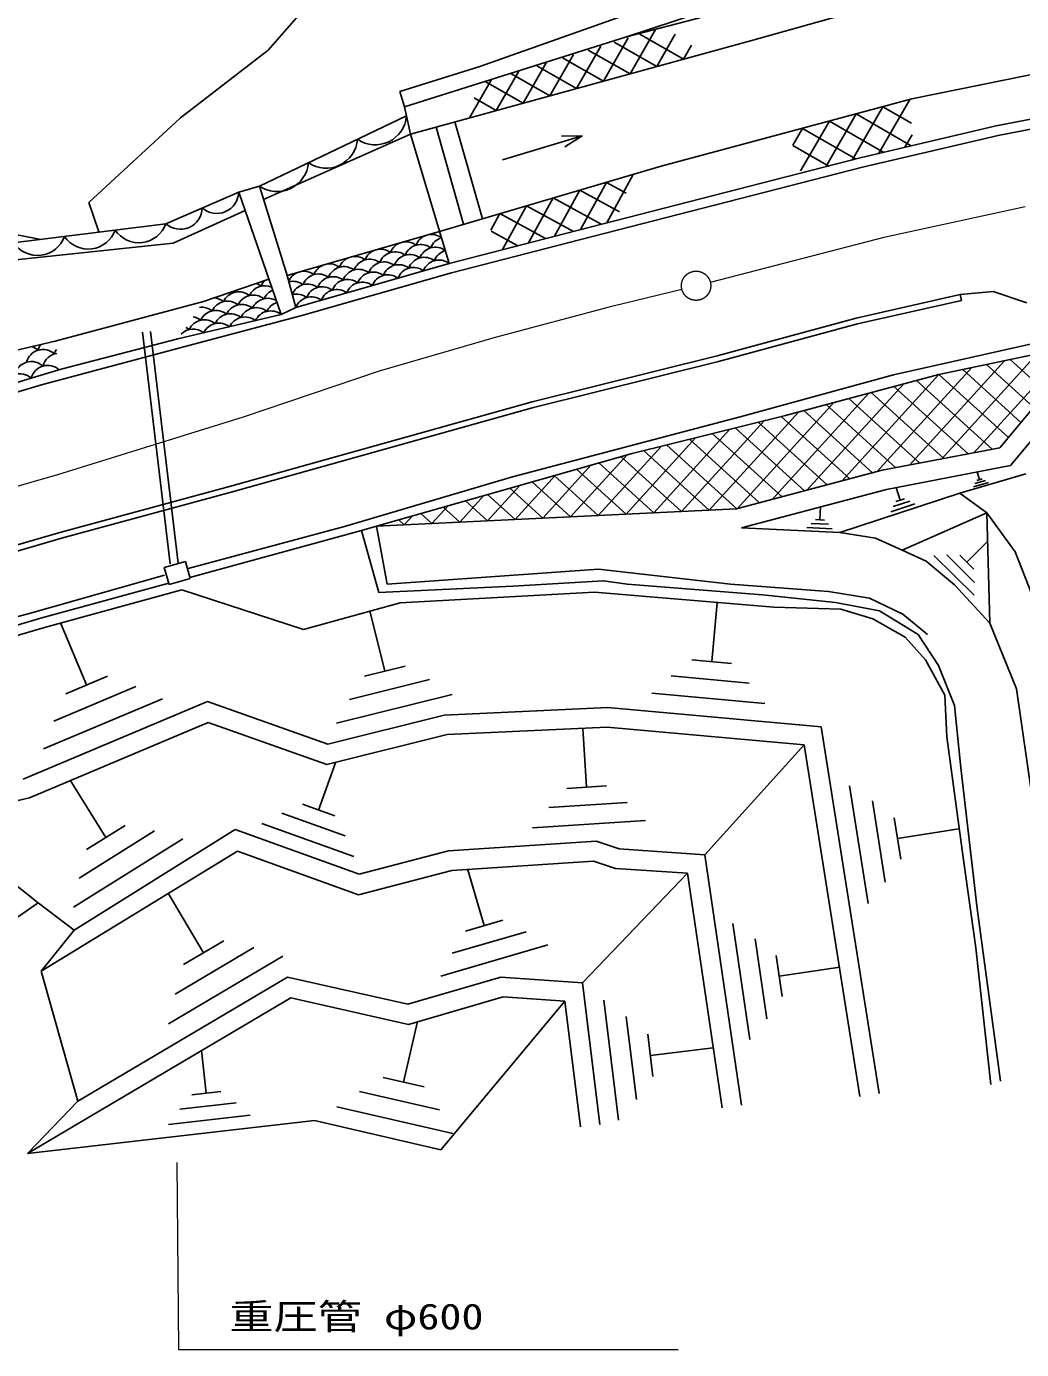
# Model space of a CAD drawing. Units: millimetres, scale not verified. Extents: x 40000 to 680000, y 20000 to 380000.
# Drawn here: x 230515 to 281216, y 242949 to 310372 of the extents above; entities that cross this region are included whole.
import ezdxf
from ezdxf.enums import TextEntityAlignment as Align

# ---------------------------------------------------------------- set-up
doc = ezdxf.new("R2010")
doc.units = ezdxf.units.MM
doc.header["$LTSCALE"] = 1000
doc.linetypes.add('CHAIN', pattern=[18.5, 12, -1.5, 3.5, -1.5])
for name, color, linetype, lineweight in [('M-BGD', 7, 'Continuous', 25), ('M-BMK', 2, 'CHAIN', 13), ('M-STR-HTXT', 7, 'Continuous', 13)]:
    doc.layers.add(name, color=color, linetype=linetype, lineweight=lineweight)
doc.styles.add('ＭＳ ゴシック', font='')
doc.styles.get('ＭＳ ゴシック').set_extended_font_data('MS Gothic')

# ---------------------------------------------------------------- blocks, each defined once
blk = doc.blocks.new('BUHIN1')
at = {"layer": 'M-BMK'}
blk.add_circle((0, 0), 746, dxfattribs=at)

msp = doc.modelspace()

# ---------------------------------------------------------------- linework, layer by layer
at = {"layer": 'M-BGD'}
for p, q in [((246928, 313856), (242822, 309167)), ((261083, 309850), (272662, 313660)), ((265115, 312407), (253615, 308326)), ((271583, 312581), (261083, 309850)), ((267411, 309639), (274512, 311624)), ((262559, 310213), (261274, 307956)), ((249777, 306271), (261083, 309850)), ((250078, 304887), (267411, 309639)), ((261166, 309788), (259910, 307582)), ((260458, 309572), (262638, 308330)), ((261773, 309973), (264001, 308704)), ((263576, 309977), (262638, 308330)), ((242822, 309167), (238366, 305719)), ((258380, 308938), (257182, 306835)), ((259773, 309363), (258546, 307208)), ((259142, 309171), (261274, 307956)), ((264404, 309411), (264001, 308704)), ((253615, 308326), (249536, 307053)), ((256988, 308513), (255818, 306461)), ((256511, 308368), (258546, 307208)), ((257826, 308769), (259910, 307582)), ((275628, 306676), (284027, 308388)), ((254202, 307664), (253090, 305713)), ((253879, 307565), (255818, 306461)), ((255595, 308088), (254454, 306087)), ((255195, 307967), (257182, 306835)), ((292066, 307688), (279921, 305306)), ((249536, 307053), (249777, 306271)), ((292155, 307196), (280026, 304817)), ((249777, 306271), (250078, 304887)), ((253328, 306729), (254454, 306087)), ((262858, 303249), (275628, 306676)), ((272583, 303553), (274157, 306281)), ((273928, 303883), (275523, 306647)), ((275604, 305446), (274157, 306281)), ((238366, 305719), (233696, 301409)), ((242382, 302242), (249877, 305813)), ((253750, 300575), (252347, 305509)), ((269959, 303007), (271425, 305548)), ((271238, 303222), (272791, 305914)), ((274196, 303949), (271425, 305548)), ((275599, 304294), (272791, 305914)), ((242596, 301554), (250078, 304887)), ((252045, 298298), (250078, 304887)), ((252788, 300302), (251385, 305236)), ((258824, 304791), (254772, 303581)), ((269565, 304324), (270059, 305181)), ((272793, 303604), (270059, 305181)), ((279921, 305306), (272987, 303685)), ((280026, 304817), (273106, 303199)), ((275274, 304215), (275644, 304855)), ((271390, 303259), (269569, 304310)), ((272987, 303685), (257983, 299829)), ((251557, 299932), (262858, 303249)), ((273106, 303199), (258107, 299345)), ((260078, 300367), (261421, 302827)), ((241328, 301933), (242382, 302242)), ((242382, 302242), (243799, 297682)), ((258752, 300026), (260064, 302429)), ((261078, 301875), (260064, 302429)), ((233696, 301409), (234198, 299900)), ((237610, 300322), (241328, 301933)), ((243496, 295687), (241328, 301933)), ((256100, 299343), (257350, 301632)), ((259799, 300295), (257350, 301632)), ((257426, 299684), (258707, 302031)), ((260735, 300923), (258707, 302031)), ((231241, 299519), (223886, 300943)), ((241655, 300990), (237981, 299330)), ((254178, 299996), (254636, 300836)), ((256963, 299565), (254636, 300836)), ((254774, 299002), (255993, 301234)), ((258381, 299930), (255993, 301234)), ((227294, 299022), (237610, 300322)), ((251557, 299932), (243799, 297682)), ((257983, 299829), (252045, 298298)), ((255545, 299200), (254185, 299943)), ((237981, 299330), (226206, 298092)), ((258107, 299345), (252170, 297814)), ((244236, 296045), (252045, 298298)), ((239541, 296356), (242866, 297503)), ((243799, 297682), (244236, 296045)), ((252170, 297814), (244548, 295639)), ((272789, 295512), (278098, 296708)), ((278098, 296708), (279772, 296864)), ((278164, 296416), (278098, 296708)), ((279772, 296864), (281490, 296291)), ((231979, 294338), (239541, 296356)), ((243496, 295687), (244236, 296045)), ((272861, 295221), (278164, 296416)), ((238229, 294449), (243496, 295687)), ((244548, 295639), (238722, 294090)), ((265709, 293587), (272789, 295512)), ((237843, 282982), (236435, 294786)), ((238240, 283029), (236832, 294833)), ((265784, 293296), (272861, 295221)), ((223553, 292366), (231979, 294338)), ((238722, 294090), (231287, 292108)), ((232279, 292900), (238229, 294449)), ((282418, 294350), (274696, 292621)), ((280111, 288908), (284403, 294055)), ((256278, 291240), (265709, 293587)), ((256355, 290950), (265784, 293296)), ((280343, 293339), (275509, 288022)), ((277001, 292643), (282801, 293851)), ((282010, 293686), (277147, 288337)), ((283604, 293953), (278785, 288652)), ((280637, 293400), (282468, 291735)), ((280651, 287993), (285171, 293415)), ((221405, 289679), (232279, 292900)), ((274696, 292621), (266888, 290479)), ((269188, 290550), (277001, 292643)), ((277009, 292645), (272067, 287209)), ((278676, 292992), (273849, 287683)), ((277008, 292645), (280546, 289428)), ((278218, 292896), (281186, 290197)), ((279427, 293148), (281827, 290966)), ((231287, 292108), (224284, 290050)), ((275223, 292167), (270285, 286736)), ((274711, 292030), (278489, 288595)), ((275859, 292337), (279716, 288831)), ((273436, 291688), (268503, 286262)), ((272415, 291415), (276035, 288123)), ((273563, 291722), (277262, 288359)), ((240861, 286922), (256278, 291240)), ((240941, 286632), (256355, 290950)), ((269863, 290731), (265303, 285716)), ((271649, 291209), (266721, 285789)), ((270118, 290799), (273615, 287621)), ((271267, 291107), (274808, 287887)), ((266888, 290479), (255287, 287418)), ((261374, 288618), (269188, 290550)), ((268103, 290282), (263891, 285649)), ((267798, 290206), (271314, 287009)), ((268966, 290495), (272464, 287315)), ((264616, 289419), (261066, 285515)), ((266359, 289851), (262478, 285582)), ((264292, 289339), (267863, 286092)), ((265460, 289628), (269013, 286398)), ((266629, 289917), (270164, 286704)), ((248352, 284910), (261374, 288618)), ((262872, 288988), (259653, 285448)), ((261954, 288761), (265303, 285716)), ((263123, 289050), (266713, 285787)), ((274117, 287754), (280111, 288908)), ((259294, 288026), (256828, 285313)), ((261117, 288545), (258240, 285380)), ((259672, 288133), (262478, 285582)), ((260804, 288456), (263891, 285649)), ((274340, 286779), (280651, 287993)), ((255287, 287418), (246713, 284893)), ((257470, 287506), (255415, 285246)), ((257408, 287489), (259653, 285448)), ((258540, 287811), (261066, 285515)), ((266698, 285783), (274117, 287754)), ((278080, 286591), (281431, 287572)), ((278845, 287077), (279372, 287231)), ((279207, 287314), (278938, 287235)), ((279072, 287275), (278955, 287674)), ((232212, 284580), (240861, 286922)), ((232293, 284291), (240941, 286632)), ((255647, 286987), (254003, 285179)), ((255144, 286844), (256828, 285313)), ((256276, 287166), (258240, 285380)), ((266954, 284816), (274340, 286779)), ((278080, 286591), (271956, 284582)), ((275034, 286239), (274823, 286881)), ((279443, 285579), (278080, 286591)), ((279527, 287137), (278763, 286913)), ((251999, 285949), (251177, 285045)), ((251748, 285877), (252590, 285112)), ((253823, 286468), (252590, 285112)), ((252880, 286199), (254003, 285179)), ((254012, 286522), (255415, 285246)), ((270946, 285232), (270978, 285907)), ((275780, 286039), (274551, 285635)), ((274674, 285905), (275523, 286184)), ((275250, 286309), (274817, 286168)), ((266698, 285783), (248352, 284910)), ((249484, 285232), (249765, 284977)), ((250176, 285429), (249765, 284977)), ((250616, 285555), (251177, 285045)), ((271173, 285221), (270719, 285242)), ((275134, 283693), (279443, 285579)), ((279594, 279960), (279443, 285579)), ((279443, 285579), (280886, 283605)), ((224143, 282239), (232212, 284580)), ((246713, 284893), (238752, 282751)), ((247587, 284692), (238844, 282294)), ((247587, 284692), (248352, 284910)), ((248461, 281520), (247587, 284692)), ((248352, 284910), (248898, 281958)), ((271956, 284582), (266954, 284816)), ((271572, 284779), (270280, 284840)), ((270492, 285048), (271384, 285006)), ((271956, 284582), (273779, 284301)), ((224220, 281949), (232293, 284291)), ((273779, 284301), (275134, 283693)), ((278432, 283073), (279493, 284145)), ((276350, 283132), (275134, 283693)), ((278795, 281388), (276744, 283417)), ((277405, 283446), (278822, 282044)), ((278793, 282716), (278071, 283430)), ((280886, 283605), (283087, 277985)), ((237536, 282804), (238614, 283108)), ((237783, 281931), (237536, 282804)), ((238614, 283108), (238861, 282236)), ((248898, 281958), (259669, 282722)), ((259669, 282722), (266394, 281955)), ((277799, 281917), (276350, 283132)), ((237548, 282407), (230718, 280475)), ((231298, 280231), (237764, 281998)), ((238861, 282236), (237783, 281931)), ((255295, 281847), (248461, 281520)), ((259923, 282120), (255295, 281847)), ((261126, 281956), (259923, 282120)), ((268015, 281408), (261126, 281956)), ((266394, 281955), (271389, 281572)), ((279594, 279960), (277799, 281917)), ((231434, 279750), (238433, 281663)), ((238433, 281663), (244630, 279639)), ((249551, 281005), (259466, 281551)), ((259466, 281551), (268597, 280784)), ((271733, 281025), (268015, 281408)), ((271389, 281572), (273466, 281244)), ((273466, 281244), (275161, 280423)), ((244630, 279639), (249551, 281005)), ((248776, 277521), (248007, 280598)), ((265432, 278005), (265705, 281009)), ((268597, 280784), (272006, 280674)), ((273974, 280587), (271733, 281025)), ((272006, 280674), (273646, 280182)), ((275942, 279384), (273974, 280587)), ((230718, 280475), (223816, 278610)), ((225942, 278647), (231298, 280231)), ((233581, 276814), (232249, 279977)), ((273646, 280182), (275286, 279252)), ((275161, 280423), (276419, 279384)), ((280961, 276619), (279594, 279960)), ((226076, 278165), (231434, 279750)), ((275286, 279252), (276325, 278104)), ((276981, 277799), (275942, 279384)), ((266443, 277913), (264421, 278097)), ((276325, 278104), (277309, 276299)), ((277801, 275765), (276981, 277799)), ((234645, 277262), (232516, 276366)), ((249812, 277779), (247740, 277262)), ((263371, 277276), (267342, 276914)), ((231901, 274979), (236083, 276739)), ((246982, 276082), (251051, 277099)), ((281795, 270847), (280961, 276619)), ((230347, 272020), (239740, 275974)), ((237439, 276111), (231387, 273563)), ((239740, 275974), (245870, 273798)), ((252201, 276333), (246312, 274862)), ((268134, 275866), (262387, 276390)), ((277309, 276299), (277418, 274167)), ((278128, 272594), (277801, 275765)), ((245870, 273798), (251803, 275280)), ((251803, 275280), (260130, 275674)), ((260130, 275674), (271006, 274684)), ((230662, 271068), (239771, 274902)), ((239771, 274902), (245820, 272754)), ((251949, 274286), (260109, 274672)), ((259058, 271607), (258860, 274617)), ((260109, 274672), (270141, 273759)), ((271006, 274684), (273970, 255997)), ((245820, 272754), (251949, 274286)), ((270141, 273759), (265073, 268159)), ((270141, 273759), (272982, 255840)), ((277418, 274167), (278237, 268017)), ((245403, 270443), (246283, 272890)), ((278948, 265432), (278128, 272594)), ((234561, 269050), (232742, 271960)), ((207525, 265466), (230662, 271068)), ((260070, 271674), (258045, 271541)), ((273408, 265686), (272457, 271680)), ((246227, 270147), (244580, 270739)), ((257135, 270566), (261114, 270827)), ((273615, 270906), (274272, 266764)), ((247194, 268073), (242513, 269756)), ((243525, 270282), (246760, 269119)), ((262060, 269915), (256302, 269537)), ((275058, 267939), (274724, 270048)), ((241146, 269448), (232944, 264322)), ((233195, 266970), (237043, 269375)), ((235540, 269662), (233581, 268438)), ((247474, 267173), (241146, 269448)), ((274891, 268993), (278024, 269490)), ((238482, 268971), (232913, 265491)), ((252022, 268359), (247474, 267173)), ((259536, 268852), (252022, 268359)), ((260723, 268457), (259536, 268852)), ((265073, 268159), (260723, 268457)), ((241264, 268343), (231258, 262232)), ((247426, 266127), (241264, 268343)), ((259406, 267842), (252182, 267367)), ((260527, 267468), (259406, 267842)), ((266950, 255405), (265073, 268159)), ((278237, 268017), (278893, 263424)), ((229369, 267113), (231113, 265718)), ((252182, 267367), (247426, 266127)), ((253835, 264555), (253006, 267400)), ((264201, 267217), (258843, 261635)), ((264201, 267217), (260527, 267468)), ((265961, 255259), (264201, 267217)), ((225706, 261969), (231113, 265718)), ((231113, 265718), (232944, 264322)), ((239541, 263171), (237738, 266213)), ((280149, 256618), (278948, 265432)), ((231258, 262232), (232944, 264322)), ((254793, 264834), (252878, 264276)), ((267376, 258746), (266507, 264653)), ((240564, 263778), (238517, 262565)), ((252212, 263147), (255975, 264243)), ((267637, 263879), (268238, 259798)), ((243578, 262994), (237756, 259545)), ((238083, 261063), (242105, 263445)), ((257076, 263570), (251631, 261983)), ((269024, 260945), (268718, 263022)), ((278893, 263424), (279657, 256454)), ((268871, 261984), (271958, 262438)), ((233136, 255607), (231258, 262232)), ((233136, 255607), (243815, 261933)), ((243815, 261933), (249945, 260548)), ((249945, 260548), (254691, 261932)), ((254691, 261932), (258843, 261635)), ((258843, 261635), (259732, 254417)), ((230565, 252938), (243982, 260870)), ((243982, 260870), (249976, 259516)), ((249976, 259516), (254798, 260922)), ((257951, 260696), (251624, 253133)), ((254798, 260922), (257951, 260696)), ((257951, 260696), (258740, 254295)), ((260680, 254630), (259926, 260753)), ((249733, 256568), (250447, 259659)), ((261074, 259926), (261595, 255695)), ((262436, 256861), (262170, 259014)), ((262303, 257937), (265503, 258332)), ((239679, 256011), (239430, 258181)), ((250773, 256328), (248693, 256808)), ((230565, 252938), (233136, 255607)), ((240410, 256095), (238949, 255927)), ((247481, 256102), (251567, 255158)), ((241911, 254893), (237759, 254417)), ((238326, 255190), (241194, 255519)), ((252244, 253954), (246330, 255319)), ((245198, 254617), (230565, 252938)), ((251624, 253133), (245198, 254617))]:
    msp.add_line(p, q, dxfattribs=at)
msp.add_lwpolyline([(257784, 304780), (258824, 304791), (257948, 304231)], dxfattribs=at)
for centre, radius, start, end in [((248285, 305937), 1597, 235.40492, 355.5469), ((245786, 304747), 1597, 235.40492, 355.5469), ((243288, 303557), 1597, 235.40492, 355.5469), ((240213, 301959), 1116, 228.18249, 358.65947), ((238353, 301153), 1116, 228.18249, 358.65947), ((236238, 300810), 1456, 213.95335, 340.41321), ((231080, 300160), 1456, 213.95335, 340.41321), ((233659, 300485), 1456, 213.95335, 340.41321), ((249856, 298556), 845, 52.80367, 159.37862), ((251158, 298931), 845, 54.23397, 159.37862), ((251902, 298792), 845, 106.94979, 159.37862), ((248554, 298180), 845, 52.80367, 159.37862), ((249299, 298041), 845, 52.80367, 159.37862), ((250044, 297903), 845, 52.80367, 159.37862), ((250601, 298417), 845, 52.80367, 159.37862), ((251346, 298278), 845, 53.52476, 159.37862), ((252091, 298139), 845, 106.52047, 159.37862), ((245951, 297429), 845, 110.87141, 159.37862), ((245951, 297429), 845, 52.80367, 101.47116), ((246696, 297290), 845, 52.80367, 159.37862), ((247253, 297805), 845, 108.8836, 159.37862), ((247253, 297805), 845, 52.80367, 103.45897), ((247998, 297666), 845, 52.80367, 159.37862), ((248743, 297527), 845, 52.80367, 159.37862), ((249488, 297388), 845, 52.80367, 159.37862), ((250233, 297250), 845, 52.80367, 159.37862), ((250789, 297764), 845, 52.80367, 159.37862), ((251534, 297625), 845, 52.80367, 159.37862), ((243240, 296777), 859, 128.82127, 155.20713), ((244650, 297054), 845, 112.24062, 156.2973), ((244093, 296540), 845, 52.80367, 104.23268), ((244650, 297054), 845, 52.80367, 100.10195), ((245395, 296915), 845, 52.80367, 159.37862), ((246140, 296776), 845, 52.80367, 159.37862), ((246885, 296637), 845, 52.80367, 159.37862), ((247441, 297152), 845, 52.80367, 159.37862), ((247630, 296499), 845, 52.80367, 159.37862), ((248186, 297013), 845, 52.80367, 159.37862), ((248931, 296874), 845, 52.80367, 159.37862), ((241340, 295992), 859, 51.25849, 155.20713), ((241923, 296468), 859, 147.60337, 155.20713), ((242074, 295826), 859, 51.25849, 155.20713), ((242657, 296302), 859, 65.61476, 155.20713), ((241923, 296468), 859, 51.25849, 70.45588), ((243391, 296135), 859, 112.31218, 155.20713), ((244838, 296401), 845, 52.80367, 157.81058), ((244282, 295887), 845, 52.80367, 105.16188), ((245583, 296262), 845, 52.80367, 159.37862), ((246328, 296123), 845, 52.80367, 159.37862), ((239440, 295206), 859, 51.25849, 96.92286), ((240757, 295516), 859, 51.25849, 155.20713), ((240023, 295682), 859, 51.25849, 86.71943), ((241491, 295350), 859, 51.25849, 155.20713), ((242225, 295184), 859, 51.25849, 155.20713), ((242808, 295660), 859, 58.98228, 155.20713), ((243542, 295493), 859, 107.77681, 155.20713), ((245026, 295748), 845, 52.80367, 159.37862), ((239591, 294564), 859, 51.25849, 155.20713), ((238857, 294731), 859, 51.25849, 80.10575), ((240174, 295040), 859, 51.25849, 155.20713), ((240908, 294874), 859, 51.25849, 155.20713), ((241642, 294708), 859, 51.25849, 155.20713), ((242959, 295018), 859, 51.25849, 155.20713), ((239008, 294089), 859, 51.25849, 135.72105), ((238274, 294255), 859, 51.25849, 65.35676), ((240325, 294398), 859, 51.25849, 155.20713), ((230521, 293236), 870, 47.43464, 71.61628), ((231952, 293659), 870, 144.36546, 165.5688), ((230761, 292425), 870, 47.43464, 165.5688), ((231357, 293042), 870, 47.43464, 165.5688), ((232192, 292849), 870, 98.07099, 165.5688), ((232787, 293466), 870, 148.98939, 165.5688), ((230166, 291808), 870, 47.43464, 165.5688), ((231597, 292232), 870, 47.43464, 165.5688)]:
    msp.add_arc(centre, radius, start, end, dxfattribs=at)
at = {"layer": 'M-BMK'}
for p, q in [((274277, 299657), (281403, 301192)), ((265360, 297347), (274277, 299657)), ((260409, 296136), (263905, 296982)), ((254405, 294540), (260409, 296136)), ((248507, 292821), (254405, 294540)), ((241566, 290487), (248507, 292821)), ((232121, 287540), (241566, 290487)), ((223705, 285146), (232121, 287540))]:
    msp.add_line(p, q, dxfattribs=at)
at = {"layer": 'M-STR-HTXT'}
for p, q in [((238179, 252488), (238265, 242952)), ((238265, 242952), (263724, 242949))]:
    msp.add_line(p, q, dxfattribs=at)

# ---------------------------------------------------------------- block references
at = {"rotation": 359.99229}
msp.add_blockref('BUHIN1', (264634, 297159), dxfattribs=at)

# ---------------------------------------------------------------- texts
at = {"layer": 'M-STR-HTXT', "style": 'ＭＳ ゴシック', "width": 1.25}
msp.add_text('重圧管 φ600', height=1320, rotation=359.992, dxfattribs=at).set_placement((240852, 243580), align=Align.BOTTOM_LEFT)

doc.saveas('drawing.dxf')
